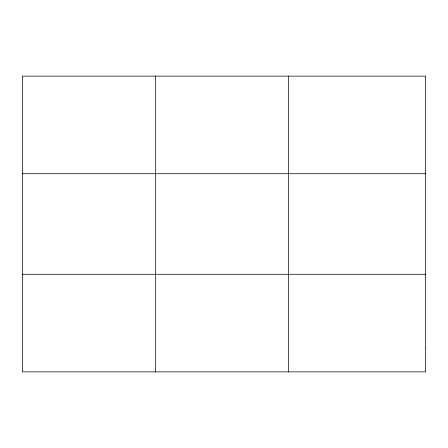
<?xml version="1.0" encoding="UTF-8"?>
<svg xmlns="http://www.w3.org/2000/svg" width="448" height="448" viewBox="0 0 448 448"><rect width="100%" height="100%" fill="white"/><g stroke="black" fill="none" stroke-linecap="round" stroke-linejoin="round"><path stroke-width="0.67" d="M155.456 76.121L155.456 371.879M288.512 76.121L288.512 371.879M22.4 173.723L425.6 173.723M22.4 274.277L425.6 274.277M425.6 347.48L425.6 371.879L22.4 371.879L22.4 76.121L425.6 76.121L425.6 347.48"/></g></svg>
